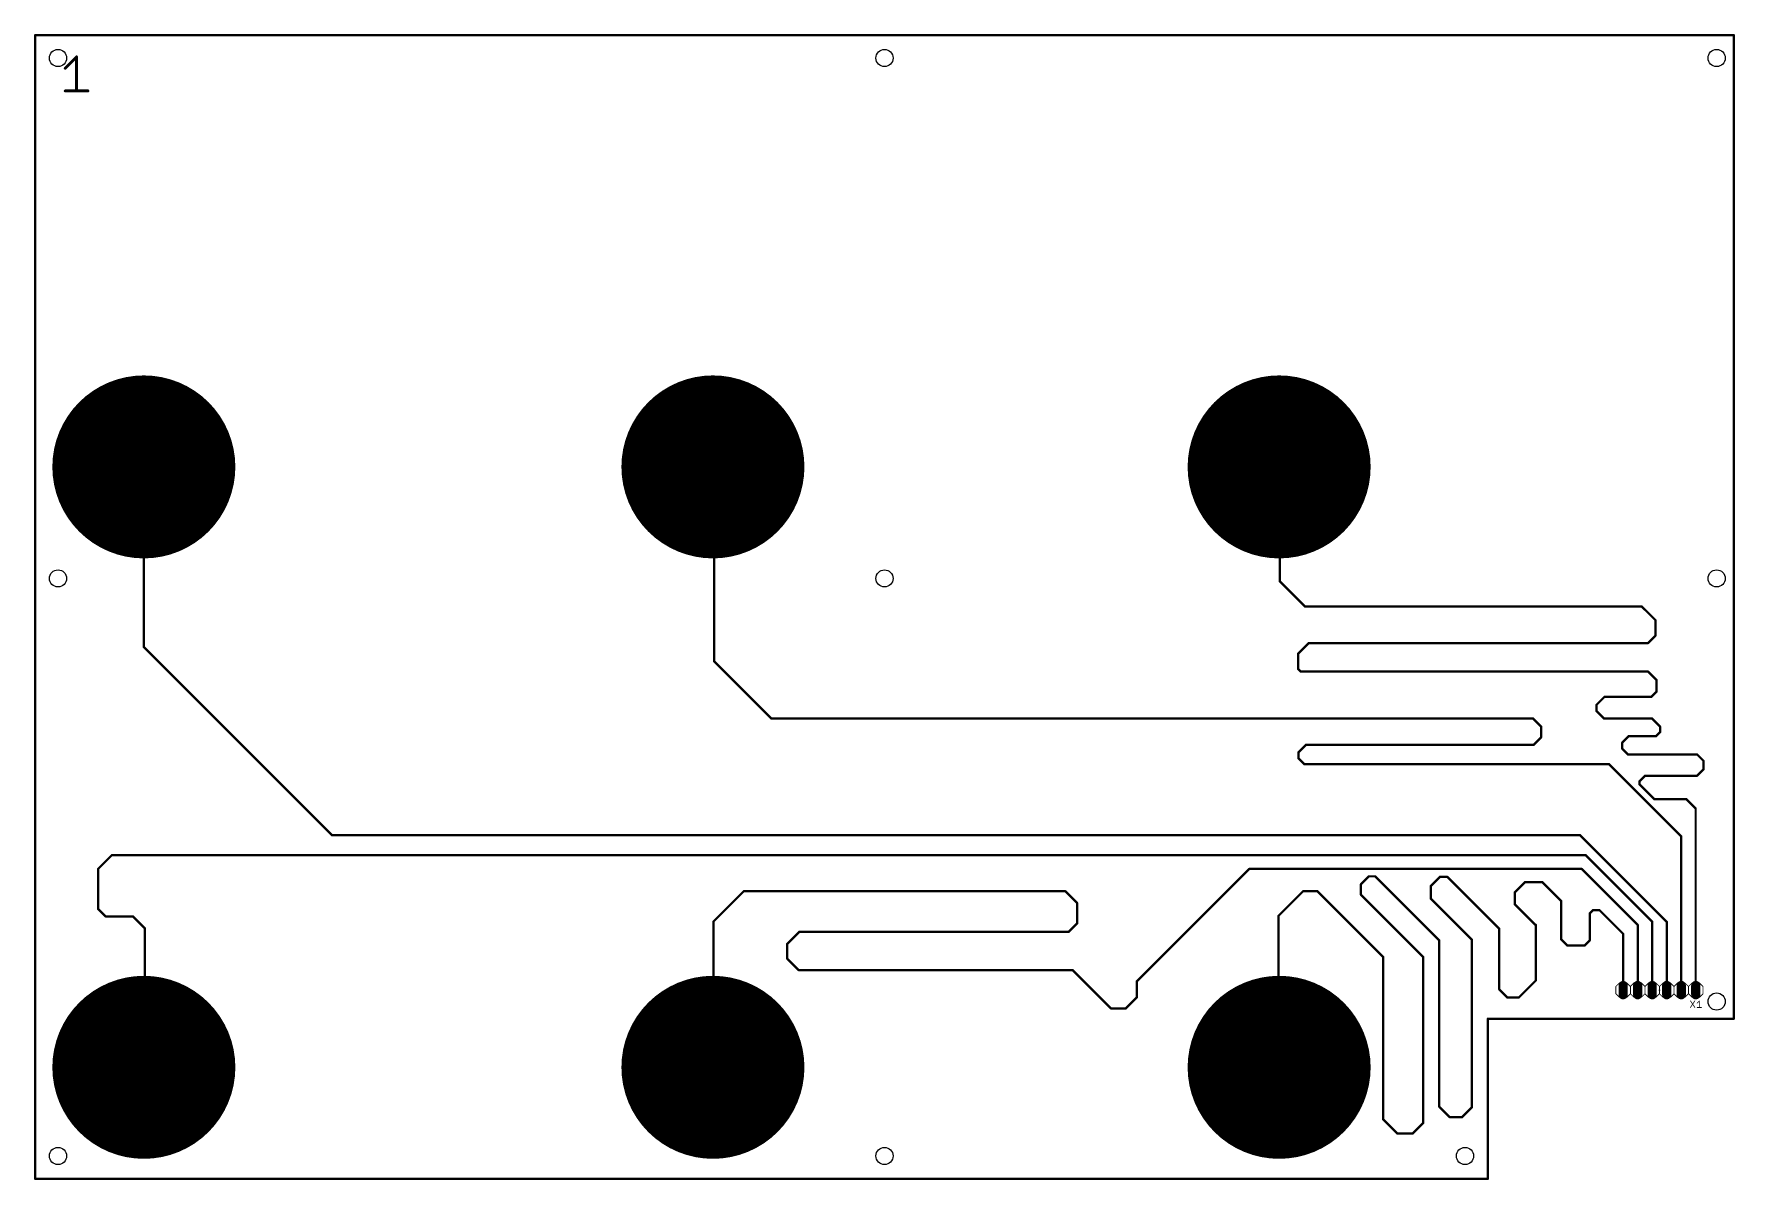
# Model space of a CAD drawing. Extents: x 0 to 297, y 0 to 200.
import ezdxf

# ---------------------------------------------------------------- set-up
doc = ezdxf.new("R2010")
doc.units = 0
for name, color, linetype in [('1', 22, 'CONTINUOUS'), ('17', 82, 'CONTINUOUS'), ('20', 7, 'CONTINUOUS'), ('21', 253, 'CONTINUOUS'), ('23', 7, 'CONTINUOUS'), ('25', 253, 'CONTINUOUS'), ('51', 253, 'CONTINUOUS')]:
    doc.layers.add(name, color=color, linetype=linetype)

# ---------------------------------------------------------------- blocks, each defined once
blk = doc.blocks.new('PIE')
at = {"const_width": 0.5}
blk.add_lwpolyline([(0, -0.25, 1), (0, 0.25, 1), (0, -0.25)], format="xyb", dxfattribs=at)
blk = doc.blocks.new('RECT')
blk.add_solid([(-0.5, -0.5), (0.5, -0.5), (-0.5, 0.5), (0.5, 0.5)])
blk = doc.blocks.new('LONGP100')
at = {"const_width": 1}
blk.add_lwpolyline([(-0.5, 0), (0.5, 0)], dxfattribs=at)
at = {"const_width": 0.5}
for points in [[(-0.5, 0.25, 1), (-0.5, -0.25)], [(0.5, -0.25, 1), (0.5, 0.25)]]:
    blk.add_lwpolyline(points, format="xyb", dxfattribs=at)

msp = doc.modelspace()

# ---------------------------------------------------------------- linework, layer by layer
at = {"layer": '1'}
for points, const_width in [([(297, 200), (0, 200)], 0.4064), ([(0, 200), (0, 0)], 0.4064), ([(297, 28), (297, 200)], 0.4064), ([(5.254, 194.2198), (7.2369, 196.2027)], 0.508), ([(7.2369, 196.2027), (7.2369, 190.254)], 0.508), ([(5.254, 190.254), (9.2198, 190.254)], 0.508), ([(19, 124.5), (19, 93)], 0.4064), ([(118.7, 124.4), (118.7, 90.5)], 0.4064), ([(217.6, 124.4), (217.6, 104.5)], 0.4064), ([(217.6, 104.5), (222, 100.1)], 0.4064), ([(222, 100.1), (280.9, 100.1)], 0.4064), ([(280.9, 100.1), (283.3, 97.7)], 0.4064), ([(283.3, 95), (282, 93.7)], 0.4064), ([(283.3, 97.7), (283.3, 95)], 0.4064), ([(19, 93), (51.9, 60.1)], 0.4064), ([(222.7, 93.7), (220.8, 91.8)], 0.4064), ([(282, 93.7), (222.7, 93.7)], 0.4064), ([(118.7, 90.5), (128.7, 80.5)], 0.4064), ([(220.8, 91.8), (220.8, 89.2)], 0.4064), ([(220.8, 89.2), (221.3, 88.7)], 0.4064), ([(221.3, 88.7), (282, 88.7)], 0.4064), ([(282, 88.7), (283.5, 87.2)], 0.4064), ([(283.5, 87.2), (283.5, 85.2)], 0.4064), ([(274.4, 84.3), (273, 82.9)], 0.4064), ([(282.6, 84.3), (274.4, 84.3)], 0.4064), ([(283.5, 85.2), (282.6, 84.3)], 0.4064), ([(128.7, 80.5), (261.9, 80.5)], 0.4064), ([(261.9, 80.5), (263.3, 79.1)], 0.4064), ([(273, 82.9), (273, 81.8)], 0.4064), ([(273, 81.8), (274.3, 80.5)], 0.4064), ([(274.3, 80.5), (282.7, 80.5)], 0.4064), ([(282.7, 80.5), (284.1, 79.1)], 0.4064), ([(263.3, 77.2), (262, 75.9)], 0.4064), ([(263.3, 79.1), (263.3, 77.2)], 0.4064), ([(278.6, 77.4), (277.5, 76.3)], 0.4064), ([(283.4, 77.4), (278.6, 77.4)], 0.4064), ([(284.1, 78.1), (283.4, 77.4)], 0.4064), ([(284.1, 79.1), (284.1, 78.1)], 0.4064), ([(222.2, 75.9), (220.9, 74.6)], 0.4064), ([(220.9, 74.6), (220.9, 73.5)], 0.4064), ([(262, 75.9), (222.2, 75.9)], 0.4064), ([(277.5, 76.3), (277.5, 75.2)], 0.4064), ([(277.5, 75.2), (278.5, 74.2)], 0.4064), ([(278.5, 74.2), (290.6, 74.2)], 0.4064), ([(290.6, 74.2), (291.7, 73.1)], 0.4064), ([(220.9, 73.5), (221.9, 72.5)], 0.4064), ([(221.9, 72.5), (275.2, 72.5)], 0.4064), ([(275.2, 72.5), (287.8, 59.9)], 0.4064), ([(291.7, 71.6), (290.6, 70.5)], 0.4064), ([(291.7, 73.1), (291.7, 71.6)], 0.4064), ([(281.5, 70.5), (280.5, 69.5)], 0.4064), ([(280.5, 69.5), (280.5, 69)], 0.4064), ([(280.5, 69), (283.1, 66.4)], 0.4064), ([(290.6, 70.5), (281.5, 70.5)], 0.4064), ([(283.1, 66.4), (288.7, 66.4)], 0.4064), ([(288.7, 66.4), (290.33, 64.77)], 0.4064), ([(290.33, 64.77), (290.33, 62.37)], 0.4064), ([(290.33, 62.37), (290.33, 62.28)], 0.4064), ([(290.33, 62.28), (290.33, 32.99)], 0.4064), ([(51.9, 60.1), (270.1, 60.1)], 0.4064), ([(270.1, 60.1), (285.28, 44.92)], 0.4064), ([(287.8, 59.9), (287.8, 33)], 0.4064), ([(11, 54.2), (13.4, 56.6)], 0.4064), ([(13.4, 56.6), (16.6, 56.6)], 0.4064), ([(16.6, 56.6), (16.7, 56.6)], 0.4064), ([(16.7, 56.6), (271.1, 56.6)], 0.4064), ([(271.1, 56.6), (282.75, 44.95)], 0.4064), ([(11, 47.2), (11, 54.2)], 0.4064), ([(192.6, 34.5), (212.3, 54.2)], 0.4064), ([(212.3, 54.2), (270.4, 54.2)], 0.4064), ([(270.4, 54.2), (280.2, 44.4)], 0.4064), ([(231.8, 51.5), (233.2, 52.9)], 0.4064), ([(231.8, 49.7), (231.8, 51.5)], 0.4064), ([(233.2, 52.9), (234.3, 52.9)], 0.4064), ([(234.3, 52.9), (245.5, 41.7)], 0.4064), ([(244, 51.2), (245.6, 52.8)], 0.4064), ([(244, 49), (244, 51.2)], 0.4064), ([(245.6, 52.8), (246.9, 52.8)], 0.4064), ([(246.9, 52.8), (256, 43.7)], 0.4064), ([(258.7, 50.1), (260.5, 51.9)], 0.4064), ([(260.5, 51.9), (263.5, 51.9)], 0.4064), ([(263.5, 51.9), (266.8, 48.6)], 0.4064), ([(118.6, 45), (123.9, 50.3)], 0.4064), ([(123.9, 50.3), (180.1, 50.3)], 0.4064), ([(180.1, 50.3), (182.2, 48.2)], 0.4064), ([(182.2, 48.2), (182.2, 44.7)], 0.4064), ([(217.4, 46), (221.7, 50.3)], 0.4064), ([(221.7, 50.3), (224.2, 50.3)], 0.4064), ([(224.2, 50.3), (235.7, 38.8)], 0.4064), ([(242.7, 38.8), (231.8, 49.7)], 0.4064), ([(251.2, 41.8), (244, 49)], 0.4064), ([(258.7, 48), (258.7, 50.1)], 0.4064), ([(262.4, 44.3), (258.7, 48)], 0.4064), ([(266.8, 48.6), (266.8, 41.9)], 0.4064), ([(12.3, 45.9), (11, 47.2)], 0.4064), ([(17.1, 45.9), (12.3, 45.9)], 0.4064), ([(19.2, 43.8), (17.1, 45.9)], 0.4064), ([(118.6, 19.5), (118.6, 45)], 0.4064), ([(182.2, 44.7), (180.7, 43.2)], 0.4064), ([(217.4, 19.4), (217.4, 46)], 0.4064), ([(271.8, 46.4), (272.4, 47)], 0.4064), ([(271.8, 41.7), (271.8, 46.4)], 0.4064), ([(272.4, 47), (273.5, 47)], 0.4064), ([(273.5, 47), (277.65, 42.85)], 0.4064), ([(282.75, 44.95), (282.75, 33.01)], 0.4064), ([(285.28, 44.92), (285.28, 32.96)], 0.4064), ([(19.2, 20.5), (19.2, 43.8)], 0.4064), ([(133.6, 43.2), (131.5, 41.1)], 0.4064), ([(180.7, 43.2), (133.6, 43.2)], 0.4064), ([(245.5, 41.7), (245.5, 12.6)], 0.4064), ([(251.2, 12.5), (251.2, 41.8)], 0.4064), ([(256, 43.7), (256, 33.1)], 0.4064), ([(262.4, 44.3), (262.4, 44.4)], 0.4064), ([(262.4, 34.7), (262.4, 44.3)], 0.4064), ([(266.8, 41.9), (267.9, 40.8)], 0.4064), ([(270.9, 40.8), (271.8, 41.7)], 0.4064), ([(277.65, 42.85), (277.65, 32.97)], 0.4064), ([(280.2, 44.4), (280.2, 33)], 0.4064), ([(131.5, 41.1), (131.5, 38.5)], 0.4064), ([(131.5, 38.5), (133.5, 36.5)], 0.4064), ([(235.7, 38.8), (235.7, 10.4)], 0.4064), ([(242.7, 9.8), (242.7, 38.8)], 0.4064), ([(267.9, 40.8), (270.9, 40.8)], 0.4064), ([(133.5, 36.5), (181.4, 36.5)], 0.4064), ([(181.4, 36.5), (188.1, 29.8)], 0.4064), ([(192.6, 31.7), (192.6, 34.5)], 0.4064), ([(256, 33.1), (257.4, 31.7)], 0.4064), ([(259.4, 31.7), (262.4, 34.7)], 0.4064), ([(188.1, 29.8), (190.7, 29.8)], 0.4064), ([(190.7, 29.8), (192.6, 31.7)], 0.4064), ([(257.4, 31.7), (259.4, 31.7)], 0.4064), ([(254, 0), (254, 28)], 0.4064), ([(254, 28), (297, 28)], 0.4064), ([(245.5, 12.6), (247.3, 10.8)], 0.4064), ([(249.5, 10.8), (251.2, 12.5)], 0.4064), ([(235.7, 10.4), (238.2, 7.9)], 0.4064), ([(240.8, 7.9), (242.7, 9.8)], 0.4064), ([(247.3, 10.8), (249.5, 10.8)], 0.4064), ([(238.2, 7.9), (240.8, 7.9)], 0.4064), ([(0, 0), (254, 0)], 0.4064)]:
    msp.add_lwpolyline(points, dxfattribs=dict(at, const_width=const_width))
for points, const_width in [([(0, 200.1016, 1), (0, 199.8984)], 0.2032), ([(0.1016, 200, 1), (-0.1016, 200)], 0.2032), ([(297.1016, 200, 1), (296.8984, 200)], 0.2032), ([(297, 199.8984, 1), (297, 200.1016)], 0.2032), ([(7.3639, 196.2027, 1), (7.1099, 196.2027)], 0.254), ([(7.3267, 196.1129, 1), (7.1471, 196.2925)], 0.254), ([(5.1642, 194.3096, 1), (5.3438, 194.13)], 0.254), ([(5.254, 190.381, 1), (5.254, 190.127)], 0.254), ([(7.1099, 190.254, 1), (7.3639, 190.254)], 0.254), ([(9.2198, 190.127, 1), (9.2198, 190.381)], 0.254), ([(19.1016, 124.5, 1), (18.8984, 124.5)], 0.2032), ([(118.8016, 124.4, 1), (118.5984, 124.4)], 0.2032), ([(217.7016, 124.4, 1), (217.4984, 124.4)], 0.2032), ([(217.4984, 104.5, 1), (217.7016, 104.5)], 0.2032), ([(217.6718, 104.5718, 1), (217.5282, 104.4282)], 0.2032), ([(222, 100.2016, 1), (222, 99.9984)], 0.2032), ([(221.9282, 100.0282, 1), (222.0718, 100.1718)], 0.2032), ([(280.9718, 100.1718, 1), (280.8282, 100.0282)], 0.2032), ([(280.9, 99.9984, 1), (280.9, 100.2016)], 0.2032), ([(283.4016, 97.7, 1), (283.1984, 97.7)], 0.2032), ([(283.2282, 97.6282, 1), (283.3718, 97.7718)], 0.2032), ([(283.3718, 94.9282, 1), (283.2282, 95.0718)], 0.2032), ([(18.8984, 93, 1), (19.1016, 93)], 0.2032), ([(19.0718, 93.0718, 1), (18.9282, 92.9282)], 0.2032), ([(222.7, 93.8016, 1), (222.7, 93.5984)], 0.2032), ([(222.7718, 93.6282, 1), (222.6282, 93.7718)], 0.2032), ([(281.9282, 93.7718, 1), (282.0718, 93.6282)], 0.2032), ([(282, 93.5984, 1), (282, 93.8016)], 0.2032), ([(283.1984, 95, 1), (283.4016, 95)], 0.2032), ([(118.5984, 90.5, 1), (118.8016, 90.5)], 0.2032), ([(118.7718, 90.5718, 1), (118.6282, 90.4282)], 0.2032), ([(220.9016, 91.8, 1), (220.6984, 91.8)], 0.2032), ([(220.6984, 89.2, 1), (220.9016, 89.2)], 0.2032), ([(220.7282, 91.8718, 1), (220.8718, 91.7282)], 0.2032), ([(220.8718, 89.2718, 1), (220.7282, 89.1282)], 0.2032), ([(221.3, 88.8016, 1), (221.3, 88.5984)], 0.2032), ([(221.2282, 88.6282, 1), (221.3718, 88.7718)], 0.2032), ([(282.0718, 88.7718, 1), (281.9282, 88.6282)], 0.2032), ([(282, 88.5984, 1), (282, 88.8016)], 0.2032), ([(283.6016, 87.2, 1), (283.3984, 87.2)], 0.2032), ([(283.4282, 87.1282, 1), (283.5718, 87.2718)], 0.2032), ([(274.4, 84.4016, 1), (274.4, 84.1984)], 0.2032), ([(274.4718, 84.2282, 1), (274.3282, 84.3718)], 0.2032), ([(282.5282, 84.3718, 1), (282.6718, 84.2282)], 0.2032), ([(282.6, 84.1984, 1), (282.6, 84.4016)], 0.2032), ([(283.3984, 85.2, 1), (283.6016, 85.2)], 0.2032), ([(283.5718, 85.1282, 1), (283.4282, 85.2718)], 0.2032), ([(128.7, 80.6016, 1), (128.7, 80.3984)], 0.2032), ([(128.6282, 80.4282, 1), (128.7718, 80.5718)], 0.2032), ([(261.9718, 80.5718, 1), (261.8282, 80.4282)], 0.2032), ([(261.9, 80.3984, 1), (261.9, 80.6016)], 0.2032), ([(273.1016, 82.9, 1), (272.8984, 82.9)], 0.2032), ([(272.8984, 81.8, 1), (273.1016, 81.8)], 0.2032), ([(272.9282, 82.9718, 1), (273.0718, 82.8282)], 0.2032), ([(273.0718, 81.8718, 1), (272.9282, 81.7282)], 0.2032), ([(274.3, 80.6016, 1), (274.3, 80.3984)], 0.2032), ([(274.2282, 80.4282, 1), (274.3718, 80.5718)], 0.2032), ([(282.7718, 80.5718, 1), (282.6282, 80.4282)], 0.2032), ([(282.7, 80.3984, 1), (282.7, 80.6016)], 0.2032), ([(263.4016, 79.1, 1), (263.1984, 79.1)], 0.2032), ([(263.2282, 79.0282, 1), (263.3718, 79.1718)], 0.2032), ([(263.3718, 77.1282, 1), (263.2282, 77.2718)], 0.2032), ([(278.6, 77.5016, 1), (278.6, 77.2984)], 0.2032), ([(278.6718, 77.3282, 1), (278.5282, 77.4718)], 0.2032), ([(283.3282, 77.4718, 1), (283.4718, 77.3282)], 0.2032), ([(283.4, 77.2984, 1), (283.4, 77.5016)], 0.2032), ([(284.2016, 79.1, 1), (283.9984, 79.1)], 0.2032), ([(283.9984, 78.1, 1), (284.2016, 78.1)], 0.2032), ([(284.0282, 79.0282, 1), (284.1718, 79.1718)], 0.2032), ([(284.1718, 78.0282, 1), (284.0282, 78.1718)], 0.2032), ([(221.0016, 74.6, 1), (220.7984, 74.6)], 0.2032), ([(220.8282, 74.6718, 1), (220.9718, 74.5282)], 0.2032), ([(222.2, 76.0016, 1), (222.2, 75.7984)], 0.2032), ([(222.2718, 75.8282, 1), (222.1282, 75.9718)], 0.2032), ([(261.9282, 75.9718, 1), (262.0718, 75.8282)], 0.2032), ([(262, 75.7984, 1), (262, 76.0016)], 0.2032), ([(263.1984, 77.2, 1), (263.4016, 77.2)], 0.2032), ([(277.6016, 76.3, 1), (277.3984, 76.3)], 0.2032), ([(277.3984, 75.2, 1), (277.6016, 75.2)], 0.2032), ([(277.4282, 76.3718, 1), (277.5718, 76.2282)], 0.2032), ([(277.5718, 75.2718, 1), (277.4282, 75.1282)], 0.2032), ([(278.5, 74.3016, 1), (278.5, 74.0984)], 0.2032), ([(278.4282, 74.1282, 1), (278.5718, 74.2718)], 0.2032), ([(290.6718, 74.2718, 1), (290.5282, 74.1282)], 0.2032), ([(290.6, 74.0984, 1), (290.6, 74.3016)], 0.2032), ([(220.7984, 73.5, 1), (221.0016, 73.5)], 0.2032), ([(220.9718, 73.5718, 1), (220.8282, 73.4282)], 0.2032), ([(221.9, 72.6016, 1), (221.9, 72.3984)], 0.2032), ([(221.8282, 72.4282, 1), (221.9718, 72.5718)], 0.2032), ([(275.2718, 72.5718, 1), (275.1282, 72.4282)], 0.2032), ([(275.2, 72.3984, 1), (275.2, 72.6016)], 0.2032), ([(291.8016, 73.1, 1), (291.5984, 73.1)], 0.2032), ([(291.5984, 71.6, 1), (291.8016, 71.6)], 0.2032), ([(291.6282, 73.0282, 1), (291.7718, 73.1718)], 0.2032), ([(291.7718, 71.5282, 1), (291.6282, 71.6718)], 0.2032), ([(280.6016, 69.5, 1), (280.3984, 69.5)], 0.2032), ([(280.3984, 69, 1), (280.6016, 69)], 0.2032), ([(280.4282, 69.5718, 1), (280.5718, 69.4282)], 0.2032), ([(280.5718, 69.0718, 1), (280.4282, 68.9282)], 0.2032), ([(281.5, 70.6016, 1), (281.5, 70.3984)], 0.2032), ([(281.5718, 70.4282, 1), (281.4282, 70.5718)], 0.2032), ([(290.5282, 70.5718, 1), (290.6718, 70.4282)], 0.2032), ([(290.6, 70.3984, 1), (290.6, 70.6016)], 0.2032), ([(283.1, 66.5016, 1), (283.1, 66.2984)], 0.2032), ([(283.0282, 66.3282, 1), (283.1718, 66.4718)], 0.2032), ([(288.7718, 66.4718, 1), (288.6282, 66.3282)], 0.2032), ([(288.7, 66.2984, 1), (288.7, 66.5016)], 0.2032), ([(290.4316, 64.77, 1), (290.2284, 64.77)], 0.2032), ([(290.4316, 62.37, 1), (290.2284, 62.37)], 0.2032), ([(290.4316, 62.28, 1), (290.2284, 62.28)], 0.2032), ([(290.2284, 62.37, 1), (290.4316, 62.37)], 0.2032), ([(290.2582, 64.6982, 1), (290.4018, 64.8418)], 0.2032), ([(51.9, 60.2016, 1), (51.9, 59.9984)], 0.2032), ([(51.8282, 60.0282, 1), (51.9718, 60.1718)], 0.2032), ([(270.1718, 60.1718, 1), (270.0282, 60.0282)], 0.2032), ([(270.1, 59.9984, 1), (270.1, 60.2016)], 0.2032), ([(287.9016, 59.9, 1), (287.6984, 59.9)], 0.2032), ([(287.7282, 59.8282, 1), (287.8718, 59.9718)], 0.2032), ([(290.2284, 62.28, 1), (290.4316, 62.28)], 0.2032), ([(13.4, 56.7016, 1), (13.4, 56.4984)], 0.2032), ([(13.4718, 56.5282, 1), (13.3282, 56.6718)], 0.2032), ([(16.6, 56.7016, 1), (16.6, 56.4984)], 0.2032), ([(16.7, 56.7016, 1), (16.7, 56.4984)], 0.2032), ([(16.6, 56.4984, 1), (16.6, 56.7016)], 0.2032), ([(16.7, 56.4984, 1), (16.7, 56.7016)], 0.2032), ([(271.1718, 56.6718, 1), (271.0282, 56.5282)], 0.2032), ([(271.1, 56.4984, 1), (271.1, 56.7016)], 0.2032), ([(11.1016, 54.2, 1), (10.8984, 54.2)], 0.2032), ([(10.9282, 54.2718, 1), (11.0718, 54.1282)], 0.2032), ([(212.3, 54.3016, 1), (212.3, 54.0984)], 0.2032), ([(212.3718, 54.1282, 1), (212.2282, 54.2718)], 0.2032), ([(270.4718, 54.2718, 1), (270.3282, 54.1282)], 0.2032), ([(270.4, 54.0984, 1), (270.4, 54.3016)], 0.2032), ([(231.9016, 51.5, 1), (231.6984, 51.5)], 0.2032), ([(231.7282, 51.5718, 1), (231.8718, 51.4282)], 0.2032), ([(233.2, 53.0016, 1), (233.2, 52.7984)], 0.2032), ([(233.2718, 52.8282, 1), (233.1282, 52.9718)], 0.2032), ([(234.3718, 52.9718, 1), (234.2282, 52.8282)], 0.2032), ([(234.3, 52.7984, 1), (234.3, 53.0016)], 0.2032), ([(244.1016, 51.2, 1), (243.8984, 51.2)], 0.2032), ([(243.9282, 51.2718, 1), (244.0718, 51.1282)], 0.2032), ([(245.6, 52.9016, 1), (245.6, 52.6984)], 0.2032), ([(245.6718, 52.7282, 1), (245.5282, 52.8718)], 0.2032), ([(246.9718, 52.8718, 1), (246.8282, 52.7282)], 0.2032), ([(246.9, 52.6984, 1), (246.9, 52.9016)], 0.2032), ([(260.5, 52.0016, 1), (260.5, 51.7984)], 0.2032), ([(260.5718, 51.8282, 1), (260.4282, 51.9718)], 0.2032), ([(263.5718, 51.9718, 1), (263.4282, 51.8282)], 0.2032), ([(263.5, 51.7984, 1), (263.5, 52.0016)], 0.2032), ([(123.9, 50.4016, 1), (123.9, 50.1984)], 0.2032), ([(123.9718, 50.2282, 1), (123.8282, 50.3718)], 0.2032), ([(180.1718, 50.3718, 1), (180.0282, 50.2282)], 0.2032), ([(180.1, 50.1984, 1), (180.1, 50.4016)], 0.2032), ([(182.3016, 48.2, 1), (182.0984, 48.2)], 0.2032), ([(182.1282, 48.1282, 1), (182.2718, 48.2718)], 0.2032), ([(221.7, 50.4016, 1), (221.7, 50.1984)], 0.2032), ([(221.7718, 50.2282, 1), (221.6282, 50.3718)], 0.2032), ([(224.2718, 50.3718, 1), (224.1282, 50.2282)], 0.2032), ([(224.2, 50.1984, 1), (224.2, 50.4016)], 0.2032), ([(231.6984, 49.7, 1), (231.9016, 49.7)], 0.2032), ([(231.8718, 49.7718, 1), (231.7282, 49.6282)], 0.2032), ([(243.8984, 49, 1), (244.1016, 49)], 0.2032), ([(244.0718, 49.0718, 1), (243.9282, 48.9282)], 0.2032), ([(258.8016, 50.1, 1), (258.5984, 50.1)], 0.2032), ([(258.5984, 48, 1), (258.8016, 48)], 0.2032), ([(258.6282, 50.1718, 1), (258.7718, 50.0282)], 0.2032), ([(258.7718, 48.0718, 1), (258.6282, 47.9282)], 0.2032), ([(266.9016, 48.6, 1), (266.6984, 48.6)], 0.2032), ([(266.7282, 48.5282, 1), (266.8718, 48.6718)], 0.2032), ([(10.8984, 47.2, 1), (11.1016, 47.2)], 0.2032), ([(11.0718, 47.2718, 1), (10.9282, 47.1282)], 0.2032), ([(12.3, 46.0016, 1), (12.3, 45.7984)], 0.2032), ([(12.2282, 45.8282, 1), (12.3718, 45.9718)], 0.2032), ([(17.1718, 45.9718, 1), (17.0282, 45.8282)], 0.2032), ([(17.1, 45.7984, 1), (17.1, 46.0016)], 0.2032), ([(118.7016, 45, 1), (118.4984, 45)], 0.2032), ([(118.5282, 45.0718, 1), (118.6718, 44.9282)], 0.2032), ([(182.0984, 44.7, 1), (182.3016, 44.7)], 0.2032), ([(182.2718, 44.6282, 1), (182.1282, 44.7718)], 0.2032), ([(217.5016, 46, 1), (217.2984, 46)], 0.2032), ([(217.3282, 46.0718, 1), (217.4718, 45.9282)], 0.2032), ([(271.9016, 46.4, 1), (271.6984, 46.4)], 0.2032), ([(271.7282, 46.4718, 1), (271.8718, 46.3282)], 0.2032), ([(272.4, 47.1016, 1), (272.4, 46.8984)], 0.2032), ([(272.4718, 46.9282, 1), (272.3282, 47.0718)], 0.2032), ([(273.5718, 47.0718, 1), (273.4282, 46.9282)], 0.2032), ([(273.5, 46.8984, 1), (273.5, 47.1016)], 0.2032), ([(282.8516, 44.95, 1), (282.6484, 44.95)], 0.2032), ([(282.6782, 44.8782, 1), (282.8218, 45.0218)], 0.2032), ([(285.3816, 44.92, 1), (285.1784, 44.92)], 0.2032), ([(285.2082, 44.8482, 1), (285.3518, 44.9918)], 0.2032), ([(19.3016, 43.8, 1), (19.0984, 43.8)], 0.2032), ([(19.1282, 43.7282, 1), (19.2718, 43.8718)], 0.2032), ([(133.6, 43.3016, 1), (133.6, 43.0984)], 0.2032), ([(133.6718, 43.1282, 1), (133.5282, 43.2718)], 0.2032), ([(180.6282, 43.2718, 1), (180.7718, 43.1282)], 0.2032), ([(180.7, 43.0984, 1), (180.7, 43.3016)], 0.2032), ([(245.6016, 41.7, 1), (245.3984, 41.7)], 0.2032), ([(245.4282, 41.6282, 1), (245.5718, 41.7718)], 0.2032), ([(251.3016, 41.8, 1), (251.0984, 41.8)], 0.2032), ([(251.1282, 41.7282, 1), (251.2718, 41.8718)], 0.2032), ([(256.1016, 43.7, 1), (255.8984, 43.7)], 0.2032), ([(255.9282, 43.6282, 1), (256.0718, 43.7718)], 0.2032), ([(262.5016, 44.4, 1), (262.2984, 44.4)], 0.2032), ([(262.5016, 44.3, 1), (262.2984, 44.3)], 0.2032), ([(262.2984, 44.3, 1), (262.5016, 44.3)], 0.2032), ([(262.3282, 44.2282, 1), (262.4718, 44.3718)], 0.2032), ([(266.6984, 41.9, 1), (266.9016, 41.9)], 0.2032), ([(266.8718, 41.9718, 1), (266.7282, 41.8282)], 0.2032), ([(271.6984, 41.7, 1), (271.9016, 41.7)], 0.2032), ([(271.8718, 41.6282, 1), (271.7282, 41.7718)], 0.2032), ([(277.7516, 42.85, 1), (277.5484, 42.85)], 0.2032), ([(277.5782, 42.7782, 1), (277.7218, 42.9218)], 0.2032), ([(280.3016, 44.4, 1), (280.0984, 44.4)], 0.2032), ([(280.1282, 44.3282, 1), (280.2718, 44.4718)], 0.2032), ([(131.6016, 41.1, 1), (131.3984, 41.1)], 0.2032), ([(131.4282, 41.1718, 1), (131.5718, 41.0282)], 0.2032), ([(131.5718, 38.5718, 1), (131.4282, 38.4282)], 0.2032), ([(235.8016, 38.8, 1), (235.5984, 38.8)], 0.2032), ([(235.6282, 38.7282, 1), (235.7718, 38.8718)], 0.2032), ([(242.8016, 38.8, 1), (242.5984, 38.8)], 0.2032), ([(242.6282, 38.7282, 1), (242.7718, 38.8718)], 0.2032), ([(267.9, 40.9016, 1), (267.9, 40.6984)], 0.2032), ([(267.8282, 40.7282, 1), (267.9718, 40.8718)], 0.2032), ([(270.8282, 40.8718, 1), (270.9718, 40.7282)], 0.2032), ([(270.9, 40.6984, 1), (270.9, 40.9016)], 0.2032), ([(131.3984, 38.5, 1), (131.6016, 38.5)], 0.2032), ([(133.5, 36.6016, 1), (133.5, 36.3984)], 0.2032), ([(133.4282, 36.4282, 1), (133.5718, 36.5718)], 0.2032), ([(181.4718, 36.5718, 1), (181.3282, 36.4282)], 0.2032), ([(181.4, 36.3984, 1), (181.4, 36.6016)], 0.2032), ([(192.7016, 34.5, 1), (192.4984, 34.5)], 0.2032), ([(192.5282, 34.5718, 1), (192.6718, 34.4282)], 0.2032), ([(255.8984, 33.1, 1), (256.1016, 33.1)], 0.2032), ([(256.0718, 33.1718, 1), (255.9282, 33.0282)], 0.2032), ([(262.2984, 34.7, 1), (262.5016, 34.7)], 0.2032), ([(262.4718, 34.6282, 1), (262.3282, 34.7718)], 0.2032), ([(277.5484, 32.97, 1), (277.7516, 32.97)], 0.2032), ([(280.0984, 33, 1), (280.3016, 33)], 0.2032), ([(282.6484, 33.01, 1), (282.8516, 33.01)], 0.2032), ([(285.1784, 32.96, 1), (285.3816, 32.96)], 0.2032), ([(287.6984, 33, 1), (287.9016, 33)], 0.2032), ([(290.2284, 32.99, 1), (290.4316, 32.99)], 0.2032), ([(188.1, 29.9016, 1), (188.1, 29.6984)], 0.2032), ([(188.0282, 29.7282, 1), (188.1718, 29.8718)], 0.2032), ([(190.6282, 29.8718, 1), (190.7718, 29.7282)], 0.2032), ([(190.7, 29.6984, 1), (190.7, 29.9016)], 0.2032), ([(192.4984, 31.7, 1), (192.7016, 31.7)], 0.2032), ([(192.6718, 31.6282, 1), (192.5282, 31.7718)], 0.2032), ([(257.4, 31.8016, 1), (257.4, 31.5984)], 0.2032), ([(257.3282, 31.6282, 1), (257.4718, 31.7718)], 0.2032), ([(259.3282, 31.7718, 1), (259.4718, 31.6282)], 0.2032), ([(259.4, 31.5984, 1), (259.4, 31.8016)], 0.2032), ([(254.1016, 28, 1), (253.8984, 28)], 0.2032), ([(254, 28.1016, 1), (254, 27.8984)], 0.2032), ([(296.8984, 28, 1), (297.1016, 28)], 0.2032), ([(297, 27.8984, 1), (297, 28.1016)], 0.2032), ([(19.0984, 20.5, 1), (19.3016, 20.5)], 0.2032), ([(118.4984, 19.5, 1), (118.7016, 19.5)], 0.2032), ([(217.2984, 19.4, 1), (217.5016, 19.4)], 0.2032), ([(245.3984, 12.6, 1), (245.6016, 12.6)], 0.2032), ([(245.5718, 12.6718, 1), (245.4282, 12.5282)], 0.2032), ([(251.0984, 12.5, 1), (251.3016, 12.5)], 0.2032), ([(251.2718, 12.4282, 1), (251.1282, 12.5718)], 0.2032), ([(235.5984, 10.4, 1), (235.8016, 10.4)], 0.2032), ([(235.7718, 10.4718, 1), (235.6282, 10.3282)], 0.2032), ([(242.5984, 9.8, 1), (242.8016, 9.8)], 0.2032), ([(242.7718, 9.7282, 1), (242.6282, 9.8718)], 0.2032), ([(247.3, 10.9016, 1), (247.3, 10.6984)], 0.2032), ([(247.2282, 10.7282, 1), (247.3718, 10.8718)], 0.2032), ([(249.4282, 10.8718, 1), (249.5718, 10.7282)], 0.2032), ([(249.5, 10.6984, 1), (249.5, 10.9016)], 0.2032), ([(238.2, 8.0016, 1), (238.2, 7.7984)], 0.2032), ([(238.1282, 7.8282, 1), (238.2718, 7.9718)], 0.2032), ([(240.7282, 7.9718, 1), (240.8718, 7.8282)], 0.2032), ([(240.8, 7.7984, 1), (240.8, 8.0016)], 0.2032), ([(0, 0.1016, 1), (0, -0.1016)], 0.2032), ([(-0.1016, 0, 1), (0.1016, 0)], 0.2032), ([(253.8984, 0, 1), (254.1016, 0)], 0.2032), ([(254, -0.1016, 1), (254, 0.1016)], 0.2032)]:
    msp.add_lwpolyline(points, format="xyb", dxfattribs=dict(at, const_width=const_width))
at = {"layer": '20', "const_width": 0.4064}
for points in [[(0, 200), (0, 0)], [(297, 200), (0, 200)], [(297, 28), (297, 200)], [(254, 28), (297, 28)], [(254, 28), (254, 0)], [(0, 0), (254, 0)]]:
    msp.add_lwpolyline(points, dxfattribs=at)
at = {"layer": '20', "const_width": 0.2032}
for points in [[(0.1016, 200, 1), (-0.1016, 200)], [(0, 200.1016, 1), (0, 199.8984)], [(297.1016, 200, 1), (296.8984, 200)], [(297, 199.8984, 1), (297, 200.1016)], [(254, 28.1016, 1), (254, 27.8984)], [(254.1016, 28, 1), (253.8984, 28)], [(296.8984, 28, 1), (297.1016, 28)], [(297, 27.8984, 1), (297, 28.1016)], [(0, 0.1016, 1), (0, -0.1016)], [(-0.1016, 0, 1), (0.1016, 0)], [(253.8984, 0, 1), (254.1016, 0)], [(254, -0.1016, 1), (254, 0.1016)]]:
    msp.add_lwpolyline(points, format="xyb", dxfattribs=at)
at = {"layer": '20'}
for centre in [(4, 196), (148.5, 196), (294, 196), (4, 105), (148.5, 105), (294, 105), (294, 31), (4, 4), (148.5, 4), (250, 4)]:
    msp.add_circle(centre, 1.5, dxfattribs=at)
at = {"layer": '21', "const_width": 0.1524}
for points in [[(276.38, 33.635), (277.015, 34.27)], [(276.38, 32.365), (276.38, 33.635)], [(277.015, 34.27), (278.285, 34.27)], [(278.92, 33.635), (278.285, 34.27)], [(278.92, 33.635), (279.555, 34.27)], [(278.92, 32.365), (278.92, 33.635)], [(279.555, 34.27), (280.825, 34.27)], [(280.825, 34.27), (281.46, 33.635)], [(281.46, 33.635), (282.095, 34.27)], [(281.46, 32.365), (281.46, 33.635)], [(282.095, 34.27), (283.365, 34.27)], [(284, 33.635), (283.365, 34.27)], [(284, 33.635), (284.635, 34.27)], [(284, 32.365), (284, 33.635)], [(284.635, 34.27), (285.905, 34.27)], [(285.905, 34.27), (286.54, 33.635)], [(286.54, 33.635), (287.175, 34.27)], [(286.54, 32.365), (286.54, 33.635)], [(287.175, 34.27), (288.445, 34.27)], [(288.445, 34.27), (289.08, 33.635)], [(289.08, 33.635), (289.715, 34.27)], [(289.08, 32.365), (289.08, 33.635)], [(289.715, 34.27), (290.985, 34.27)], [(291.62, 33.635), (290.985, 34.27)], [(291.62, 32.365), (291.62, 33.635)], [(277.015, 31.73), (276.38, 32.365)], [(278.285, 31.73), (277.015, 31.73)], [(278.285, 31.73), (278.92, 32.365)], [(279.555, 31.73), (278.92, 32.365)], [(280.825, 31.73), (279.555, 31.73)], [(281.46, 32.365), (280.825, 31.73)], [(282.095, 31.73), (281.46, 32.365)], [(283.365, 31.73), (282.095, 31.73)], [(283.365, 31.73), (284, 32.365)], [(284.635, 31.73), (284, 32.365)], [(285.905, 31.73), (284.635, 31.73)], [(286.54, 32.365), (285.905, 31.73)], [(287.175, 31.73), (286.54, 32.365)], [(288.445, 31.73), (287.175, 31.73)], [(289.08, 32.365), (288.445, 31.73)], [(289.715, 31.73), (289.08, 32.365)], [(290.985, 31.73), (289.715, 31.73)], [(290.985, 31.73), (291.62, 32.365)]]:
    msp.add_lwpolyline(points, dxfattribs=at)
at = {"layer": '21', "const_width": 0.0762}
for points in [[(276.4181, 33.635, 1), (276.3419, 33.635)], [(276.3531, 33.6619, 1), (276.4069, 33.6081)], [(277.015, 34.3081, 1), (277.015, 34.2319)], [(277.0419, 34.2431, 1), (276.9881, 34.2969)], [(278.3119, 34.2969, 1), (278.2581, 34.2431)], [(278.285, 34.2319, 1), (278.285, 34.3081)], [(278.9581, 33.635, 1), (278.8819, 33.635)], [(278.8931, 33.6619, 1), (278.9469, 33.6081)], [(278.8931, 33.6081, 1), (278.9469, 33.6619)], [(279.555, 34.3081, 1), (279.555, 34.2319)], [(279.5819, 34.2431, 1), (279.5281, 34.2969)], [(280.8519, 34.2969, 1), (280.7981, 34.2431)], [(280.825, 34.2319, 1), (280.825, 34.3081)], [(281.4981, 33.635, 1), (281.4219, 33.635)], [(281.4331, 33.6619, 1), (281.4869, 33.6081)], [(281.4331, 33.6081, 1), (281.4869, 33.6619)], [(282.095, 34.3081, 1), (282.095, 34.2319)], [(282.1219, 34.2431, 1), (282.0681, 34.2969)], [(283.3919, 34.2969, 1), (283.3381, 34.2431)], [(283.365, 34.2319, 1), (283.365, 34.3081)], [(284.0381, 33.635, 1), (283.9619, 33.635)], [(283.9731, 33.6619, 1), (284.0269, 33.6081)], [(283.9731, 33.6081, 1), (284.0269, 33.6619)], [(284.635, 34.3081, 1), (284.635, 34.2319)], [(284.6619, 34.2431, 1), (284.6081, 34.2969)], [(285.9319, 34.2969, 1), (285.8781, 34.2431)], [(285.905, 34.2319, 1), (285.905, 34.3081)], [(286.5781, 33.635, 1), (286.5019, 33.635)], [(286.5131, 33.6619, 1), (286.5669, 33.6081)], [(286.5131, 33.6081, 1), (286.5669, 33.6619)], [(287.175, 34.3081, 1), (287.175, 34.2319)], [(287.2019, 34.2431, 1), (287.1481, 34.2969)], [(288.4719, 34.2969, 1), (288.4181, 34.2431)], [(288.445, 34.2319, 1), (288.445, 34.3081)], [(289.1181, 33.635, 1), (289.0419, 33.635)], [(289.0531, 33.6619, 1), (289.1069, 33.6081)], [(289.0531, 33.6081, 1), (289.1069, 33.6619)], [(289.715, 34.3081, 1), (289.715, 34.2319)], [(289.7419, 34.2431, 1), (289.6881, 34.2969)], [(291.0119, 34.2969, 1), (290.9581, 34.2431)], [(290.985, 34.2319, 1), (290.985, 34.3081)], [(291.6581, 33.635, 1), (291.5819, 33.635)], [(291.5931, 33.6081, 1), (291.6469, 33.6619)], [(276.3419, 32.365, 1), (276.4181, 32.365)], [(276.4069, 32.3919, 1), (276.3531, 32.3381)], [(277.015, 31.7681, 1), (277.015, 31.6919)], [(276.9881, 31.7031, 1), (277.0419, 31.7569)], [(278.2581, 31.7569, 1), (278.3119, 31.7031)], [(278.285, 31.6919, 1), (278.285, 31.7681)], [(278.8819, 32.365, 1), (278.9581, 32.365)], [(278.9469, 32.3919, 1), (278.8931, 32.3381)], [(278.9469, 32.3381, 1), (278.8931, 32.3919)], [(279.555, 31.7681, 1), (279.555, 31.6919)], [(279.5281, 31.7031, 1), (279.5819, 31.7569)], [(280.7981, 31.7569, 1), (280.8519, 31.7031)], [(280.825, 31.6919, 1), (280.825, 31.7681)], [(281.4219, 32.365, 1), (281.4981, 32.365)], [(281.4869, 32.3919, 1), (281.4331, 32.3381)], [(281.4869, 32.3381, 1), (281.4331, 32.3919)], [(282.095, 31.7681, 1), (282.095, 31.6919)], [(282.0681, 31.7031, 1), (282.1219, 31.7569)], [(283.3381, 31.7569, 1), (283.3919, 31.7031)], [(283.365, 31.6919, 1), (283.365, 31.7681)], [(283.9619, 32.365, 1), (284.0381, 32.365)], [(284.0269, 32.3919, 1), (283.9731, 32.3381)], [(284.0269, 32.3381, 1), (283.9731, 32.3919)], [(284.635, 31.7681, 1), (284.635, 31.6919)], [(284.6081, 31.7031, 1), (284.6619, 31.7569)], [(285.8781, 31.7569, 1), (285.9319, 31.7031)], [(285.905, 31.6919, 1), (285.905, 31.7681)], [(286.5019, 32.365, 1), (286.5781, 32.365)], [(286.5669, 32.3919, 1), (286.5131, 32.3381)], [(286.5669, 32.3381, 1), (286.5131, 32.3919)], [(287.175, 31.7681, 1), (287.175, 31.6919)], [(287.1481, 31.7031, 1), (287.2019, 31.7569)], [(288.4181, 31.7569, 1), (288.4719, 31.7031)], [(288.445, 31.6919, 1), (288.445, 31.7681)], [(289.0419, 32.365, 1), (289.1181, 32.365)], [(289.1069, 32.3919, 1), (289.0531, 32.3381)], [(289.1069, 32.3381, 1), (289.0531, 32.3919)], [(289.715, 31.7681, 1), (289.715, 31.6919)], [(289.6881, 31.7031, 1), (289.7419, 31.7569)], [(290.9581, 31.7569, 1), (291.0119, 31.7031)], [(290.985, 31.6919, 1), (290.985, 31.7681)], [(291.5819, 32.365, 1), (291.6581, 32.365)], [(291.6469, 32.3381, 1), (291.5931, 32.3919)]]:
    msp.add_lwpolyline(points, format="xyb", dxfattribs=at)
at = {"layer": '23'}
for p in [(19, 124.5), (118.5, 124.5), (217.5, 124.5), (284, 33), (19, 19.5), (118.5, 19.5), (217.5, 19.5)]:
    msp.add_point(p, dxfattribs=at)
at = {"layer": '25', "const_width": 0.127}
for points in [[(289.4209, 31.1087), (290.1836, 29.9647)], [(290.1836, 31.1087), (289.4209, 29.9647)], [(290.5903, 30.7274), (290.9716, 31.1087)], [(290.5903, 29.9647), (291.353, 29.9647)], [(290.9716, 31.1087), (290.9716, 29.9647)]]:
    msp.add_lwpolyline(points, dxfattribs=at)
at = {"layer": '25', "const_width": 0.0635}
for points in [[(289.4473, 31.1263, 1), (289.3945, 31.0911)], [(289.3945, 29.9823, 1), (289.4473, 29.9471)], [(290.21, 31.0911, 1), (290.1571, 31.1263)], [(290.1571, 29.9471, 1), (290.21, 29.9823)], [(290.5678, 30.7498, 1), (290.6128, 30.7049)], [(290.5903, 29.9964, 1), (290.5903, 29.933)], [(291.0034, 31.1087, 1), (290.9399, 31.1087)], [(290.9399, 29.9647, 1), (291.0034, 29.9647)], [(290.9941, 31.0862, 1), (290.9492, 31.1311)], [(291.353, 29.933, 1), (291.353, 29.9964)]]:
    msp.add_lwpolyline(points, format="xyb", dxfattribs=at)

# ---------------------------------------------------------------- block references
at = {"layer": '1', "xscale": 32, "yscale": 32}
for p in [(19, 124.5), (118.5, 124.5), (217.5, 124.5), (19, 19.5), (118.5, 19.5), (217.5, 19.5)]:
    msp.add_blockref('PIE', p, dxfattribs=at)
at = {"layer": '17', "xscale": 1.616, "yscale": 1.616, "rotation": 270}
for p in [(277.65, 33), (277.65, 33), (280.19, 33), (280.19, 33), (282.73, 33), (282.73, 33), (285.27, 33), (285.27, 33), (287.81, 33), (287.81, 33), (290.35, 33), (290.35, 33)]:
    msp.add_blockref('LONGP100', p, dxfattribs=at)
at = {"layer": '51', "xscale": 0.508, "yscale": 0.508, "rotation": 180}
for p in [(277.65, 33), (280.19, 33), (282.73, 33), (285.27, 33), (287.81, 33), (290.35, 33)]:
    msp.add_blockref('RECT', p, dxfattribs=at)

doc.saveas('drawing.dxf')
